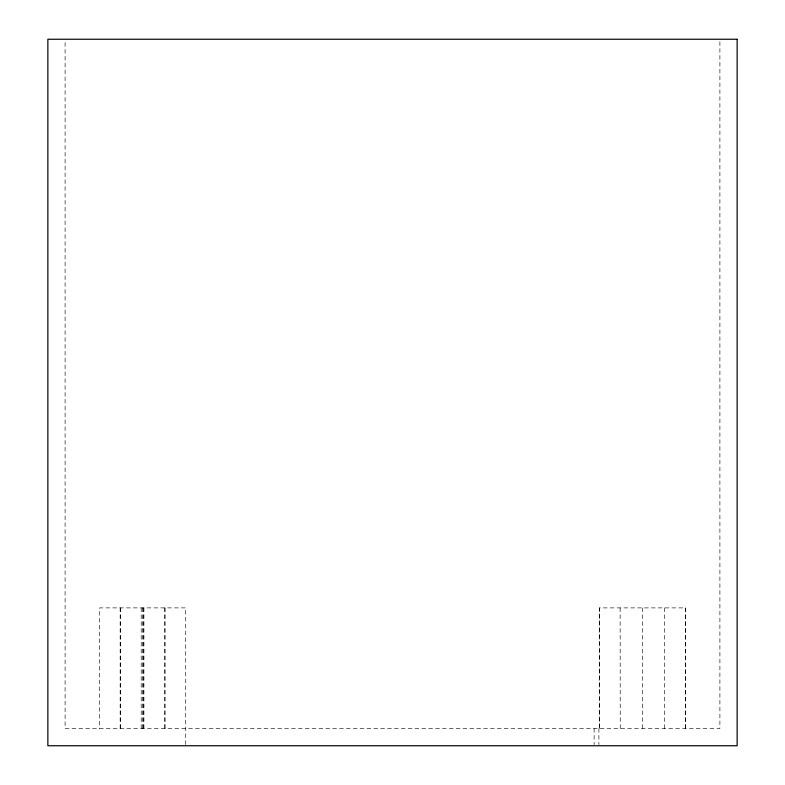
<?xml version="1.0" encoding="UTF-8"?>
<svg xmlns="http://www.w3.org/2000/svg" width="785" height="785" viewBox="0 0 785 785"><rect width="100%" height="100%" fill="white"/><g stroke="black" fill="none" stroke-linecap="round" stroke-linejoin="round"><path stroke-width="0.59" stroke-dasharray="3.92 2.94" d="M719.904 41.703L719.904 728.519L65.096 728.519L65.096 41.703M685.54 728.519L685.54 607.894L599.279 607.894L599.279 728.519M685.442 607.894L685.442 728.519M664.679 607.894L664.581 728.519M642.356 607.894L642.356 728.519M620.14 607.894L620.238 728.519M599.377 607.894L599.377 728.519M598.906 728.519L598.906 744.602M594.117 728.519L594.117 744.602M185.721 744.602L185.721 607.894L99.558 607.894L99.558 728.519M164.968 607.894L164.968 728.519M164.86 607.894L164.86 728.519M143.92 607.894L143.92 728.519M143.272 607.894L143.272 728.519M142.644 607.894L142.644 728.519M141.212 607.894L141.212 728.519M120.419 607.894L120.419 728.519M120.164 607.894L120.164 728.519"/><path stroke-width="1.18" d="M737.135 39.25L47.865 39.25L47.865 745.75L737.135 745.75L737.135 39.25"/></g></svg>
